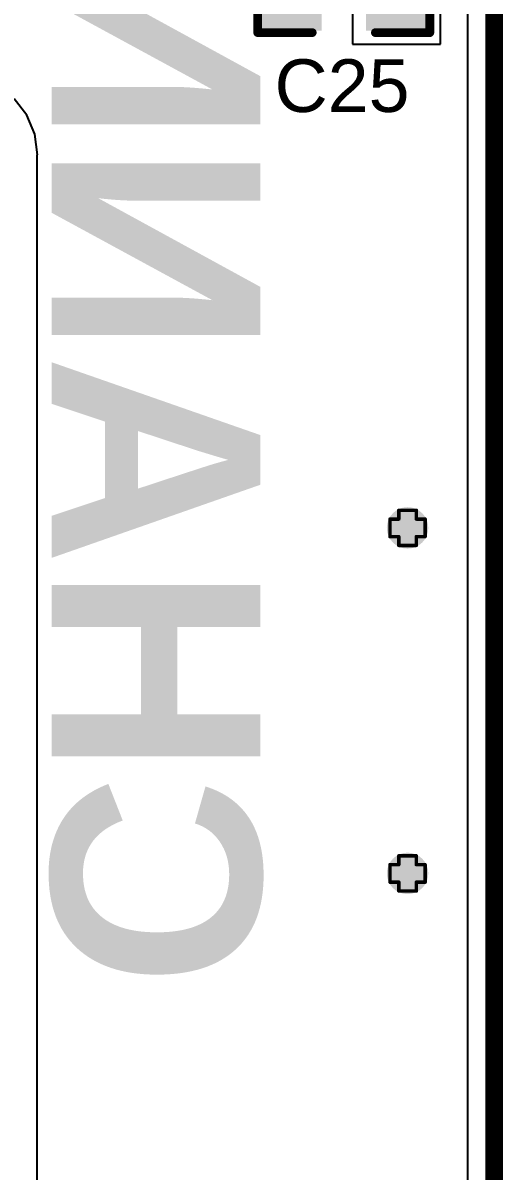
# Model space of a CAD drawing. Header units: inches. Extents: x -0.1 to 10.2, y 0 to 6.5.
# Drawn here: x 4.456 to 4.729, y 1.307 to 1.961 of the extents above; entities that cross this region are included whole.
import ezdxf

# ---------------------------------------------------------------- set-up
doc = ezdxf.new("R2010")
doc.units = ezdxf.units.IN
doc.header["$MEASUREMENT"] = 0
for name, color, linetype in [('Board Outline', 216, 'Continuous'), ('Bottom Layer', 5, 'Continuous'), ('Bottom Overlay', 54, 'Continuous'), ('Drill Drawing', 1, 'Continuous'), ('Top Layer', 1, 'Continuous'), ('Top Overlay', 2, 'Continuous'), ('Top Paste', 8, 'Continuous'), ('Top Solder', 216, 'Continuous'), ('Via Holes', 16, 'Continuous')]:
    doc.layers.add(name, color=color, linetype=linetype)
doc.styles.add('Arial', font='', dxfattribs={"height": 0.2})
doc.styles.add('Arial_Bold', font='', dxfattribs={"height": 0.2})
doc.styles.get('Arial').set_extended_font_data('Arial')
doc.styles.get('Arial_Bold').set_extended_font_data('Arial', bold=True)

# ---------------------------------------------------------------- blocks, each defined once
blk = doc.blocks.new('C___0603_75')
at = {"layer": 'Top Layer'}
for points in [[(-0.015, 0.0175), (-0.015, -0.0175), (-0.045, -0.0175), (-0.045, 0.0175)], [(0.045, 0.0175), (0.045, -0.0175), (0.015, -0.0175), (0.015, 0.0175)]]:
    blk.add_hatch(color=1, dxfattribs=at).paths.add_polyline_path(points)
at = {"layer": 'Top Paste'}
for points in [[(-0.015, 0.0175), (-0.015, -0.0175), (-0.045, -0.0175), (-0.045, 0.0175)], [(0.045, 0.0175), (0.045, -0.0175), (0.015, -0.0175), (0.015, 0.0175)]]:
    blk.add_hatch(color=8, dxfattribs=at).paths.add_polyline_path(points)
at = {"layer": 'Top Solder'}
for points in [[(-0.01264, 0.01986), (-0.01264, -0.01986), (-0.04736, -0.01986), (-0.04736, 0.01986)], [(0.04736, 0.01986), (0.04736, -0.01986), (0.01264, -0.01986), (0.01264, 0.01986)]]:
    blk.add_hatch(color=216, dxfattribs=at).paths.add_polyline_path(points)
at = {"layer": 'Top Overlay'}
for points in [[(-0.049, -0.021, 0.005, 0.005, 0), (-0.049, 0.021, 0.005, 0.005, 0)], [(-0.049, 0.021, 0.005, 0.005, 0), (-0.018, 0.021, 0.005, 0.005, 0)], [(0.018, 0.021, 0.005, 0.005, 0), (0.049, 0.021, 0.005, 0.005, 0)], [(0.049, -0.021, 0.005, 0.005, 0), (0.049, 0.021, 0.005, 0.005, 0)], [(-0.049, -0.021, 0.005, 0.005, 0), (-0.018, -0.021, 0.005, 0.005, 0)], [(0.018, -0.021, 0.005, 0.005, 0), (0.049, -0.021, 0.005, 0.005, 0)]]:
    blk.add_lwpolyline(points, format="xyseb", dxfattribs=at)
for points in [[(-0.05025, 0.021, 0.0025, 0.0025, 1), (-0.04775, 0.021, 0.0025, 0.0025, 1)], [(-0.05025, 0.021, 0.0025, 0.0025, 1), (-0.04775, 0.021, 0.0025, 0.0025, 1)], [(-0.01925, 0.021, 0.0025, 0.0025, 1), (-0.01675, 0.021, 0.0025, 0.0025, 1)], [(0.01675, 0.021, 0.0025, 0.0025, 1), (0.01925, 0.021, 0.0025, 0.0025, 1)], [(0.04775, 0.021, 0.0025, 0.0025, 1), (0.05025, 0.021, 0.0025, 0.0025, 1)], [(0.04775, 0.021, 0.0025, 0.0025, 1), (0.05025, 0.021, 0.0025, 0.0025, 1)], [(-0.05025, -0.021, 0.0025, 0.0025, 1), (-0.04775, -0.021, 0.0025, 0.0025, 1)], [(-0.05025, -0.021, 0.0025, 0.0025, 1), (-0.04775, -0.021, 0.0025, 0.0025, 1)], [(-0.01925, -0.021, 0.0025, 0.0025, 1), (-0.01675, -0.021, 0.0025, 0.0025, 1)], [(0.01675, -0.021, 0.0025, 0.0025, 1), (0.01925, -0.021, 0.0025, 0.0025, 1)], [(0.04775, -0.021, 0.0025, 0.0025, 1), (0.05025, -0.021, 0.0025, 0.0025, 1)], [(0.04775, -0.021, 0.0025, 0.0025, 1), (0.05025, -0.021, 0.0025, 0.0025, 1)]]:
    blk.add_lwpolyline(points, format="xyseb", close=True, dxfattribs=at)

msp = doc.modelspace()

# ---------------------------------------------------------------- hatches: boundary and pattern name
at = {"layer": 'Bottom Layer'}
h = msp.add_hatch(color=5, dxfattribs=at)
edge = h.paths.add_edge_path()
edge.add_arc((4.67504, 1.67323), 0.01181, 0, 360)
h = msp.add_hatch(color=5, dxfattribs=at)
edge = h.paths.add_edge_path()
edge.add_arc((4.67504, 1.47638), 0.01181, 0, 360)
at = {"layer": 'Top Layer'}
h = msp.add_hatch(color=1, dxfattribs=at)
edge = h.paths.add_edge_path()
edge.add_arc((4.67504, 1.67323), 0.01181, 0, 360)
h = msp.add_hatch(color=1, dxfattribs=at)
edge = h.paths.add_edge_path()
edge.add_arc((4.67504, 1.47638), 0.01181, 0, 360)
at = {"layer": 'Via Holes'}
h = msp.add_hatch(color=7, dxfattribs=at)
edge = h.paths.add_edge_path()
edge.add_arc((4.67504, 1.67323), 0.00591, 0, 360)
h = msp.add_hatch(color=7, dxfattribs=at)
edge = h.paths.add_edge_path()
edge.add_arc((4.67504, 1.47638), 0.00591, 0, 360)

# ---------------------------------------------------------------- linework, layer by layer
at = {"layer": 'Board Outline'}
msp.add_lwpolyline([(4.72441, 0, 0.01, 0.01, 0), (4.72441, 4.33071, 0.01, 0.01, 0)], format="xyseb", dxfattribs=at)
at = {"layer": 'Bottom Layer'}
for p, q in [((4.70912, 2.17292), (4.70912, 0.33465)), ((4.45819, 1.90828), (4.45105, 1.91758)), ((4.46267, 1.89745), (4.45819, 1.90828)), ((4.4642, 1.88583), (4.46267, 1.89745)), ((4.46411, 1.25571), (4.46411, 1.88583)), ((4.46411, 1.88583), (4.4642, 1.88583))]:
    msp.add_line(p, q, dxfattribs=at)
at = {"layer": 'Drill Drawing'}
for points in [[(4.67004, 1.67823, 0.002, 0.002, 0), (4.67004, 1.68323, 0.002, 0.002, 0)], [(4.67004, 1.68323, 0.002, 0.002, 0), (4.68004, 1.68323, 0.002, 0.002, 0)], [(4.68004, 1.67823, 0.002, 0.002, 0), (4.68004, 1.68323, 0.002, 0.002, 0)], [(4.66504, 1.66823, 0.002, 0.002, 0), (4.66504, 1.67823, 0.002, 0.002, 0)], [(4.66504, 1.67823, 0.002, 0.002, 0), (4.67004, 1.67823, 0.002, 0.002, 0)], [(4.68004, 1.67823, 0.002, 0.002, 0), (4.68504, 1.67823, 0.002, 0.002, 0)], [(4.68504, 1.66823, 0.002, 0.002, 0), (4.68504, 1.67823, 0.002, 0.002, 0)], [(4.66504, 1.66823, 0.002, 0.002, 0), (4.67004, 1.66823, 0.002, 0.002, 0)], [(4.67004, 1.66323, 0.002, 0.002, 0), (4.67004, 1.66823, 0.002, 0.002, 0)], [(4.68004, 1.66823, 0.002, 0.002, 0), (4.68504, 1.66823, 0.002, 0.002, 0)], [(4.68004, 1.66323, 0.002, 0.002, 0), (4.68004, 1.66823, 0.002, 0.002, 0)], [(4.67004, 1.66323, 0.002, 0.002, 0), (4.68004, 1.66323, 0.002, 0.002, 0)], [(4.67004, 1.48138, 0.002, 0.002, 0), (4.67004, 1.48638, 0.002, 0.002, 0)], [(4.67004, 1.48638, 0.002, 0.002, 0), (4.68004, 1.48638, 0.002, 0.002, 0)], [(4.68004, 1.48138, 0.002, 0.002, 0), (4.68004, 1.48638, 0.002, 0.002, 0)], [(4.66504, 1.47138, 0.002, 0.002, 0), (4.66504, 1.48138, 0.002, 0.002, 0)], [(4.66504, 1.48138, 0.002, 0.002, 0), (4.67004, 1.48138, 0.002, 0.002, 0)], [(4.68004, 1.48138, 0.002, 0.002, 0), (4.68504, 1.48138, 0.002, 0.002, 0)], [(4.68504, 1.47138, 0.002, 0.002, 0), (4.68504, 1.48138, 0.002, 0.002, 0)], [(4.66504, 1.47138, 0.002, 0.002, 0), (4.67004, 1.47138, 0.002, 0.002, 0)], [(4.67004, 1.46638, 0.002, 0.002, 0), (4.67004, 1.47138, 0.002, 0.002, 0)], [(4.68004, 1.47138, 0.002, 0.002, 0), (4.68504, 1.47138, 0.002, 0.002, 0)], [(4.68004, 1.46638, 0.002, 0.002, 0), (4.68004, 1.47138, 0.002, 0.002, 0)], [(4.67004, 1.46638, 0.002, 0.002, 0), (4.68004, 1.46638, 0.002, 0.002, 0)]]:
    msp.add_lwpolyline(points, format="xyseb", dxfattribs=at)
for points in [[(4.66954, 1.68323, 0.001, 0.001, 1), (4.67054, 1.68323, 0.001, 0.001, 1)], [(4.66954, 1.68323, 0.001, 0.001, 1), (4.67054, 1.68323, 0.001, 0.001, 1)], [(4.67954, 1.68323, 0.001, 0.001, 1), (4.68054, 1.68323, 0.001, 0.001, 1)], [(4.67954, 1.68323, 0.001, 0.001, 1), (4.68054, 1.68323, 0.001, 0.001, 1)], [(4.66454, 1.67823, 0.001, 0.001, 1), (4.66554, 1.67823, 0.001, 0.001, 1)], [(4.66454, 1.67823, 0.001, 0.001, 1), (4.66554, 1.67823, 0.001, 0.001, 1)], [(4.66954, 1.67823, 0.001, 0.001, 1), (4.67054, 1.67823, 0.001, 0.001, 1)], [(4.66954, 1.67823, 0.001, 0.001, 1), (4.67054, 1.67823, 0.001, 0.001, 1)], [(4.67954, 1.67823, 0.001, 0.001, 1), (4.68054, 1.67823, 0.001, 0.001, 1)], [(4.67954, 1.67823, 0.001, 0.001, 1), (4.68054, 1.67823, 0.001, 0.001, 1)], [(4.68454, 1.67823, 0.001, 0.001, 1), (4.68554, 1.67823, 0.001, 0.001, 1)], [(4.68454, 1.67823, 0.001, 0.001, 1), (4.68554, 1.67823, 0.001, 0.001, 1)], [(4.66454, 1.66823, 0.001, 0.001, 1), (4.66554, 1.66823, 0.001, 0.001, 1)], [(4.66454, 1.66823, 0.001, 0.001, 1), (4.66554, 1.66823, 0.001, 0.001, 1)], [(4.66954, 1.66823, 0.001, 0.001, 1), (4.67054, 1.66823, 0.001, 0.001, 1)], [(4.66954, 1.66823, 0.001, 0.001, 1), (4.67054, 1.66823, 0.001, 0.001, 1)], [(4.67954, 1.66823, 0.001, 0.001, 1), (4.68054, 1.66823, 0.001, 0.001, 1)], [(4.67954, 1.66823, 0.001, 0.001, 1), (4.68054, 1.66823, 0.001, 0.001, 1)], [(4.68454, 1.66823, 0.001, 0.001, 1), (4.68554, 1.66823, 0.001, 0.001, 1)], [(4.68454, 1.66823, 0.001, 0.001, 1), (4.68554, 1.66823, 0.001, 0.001, 1)], [(4.66954, 1.66323, 0.001, 0.001, 1), (4.67054, 1.66323, 0.001, 0.001, 1)], [(4.66954, 1.66323, 0.001, 0.001, 1), (4.67054, 1.66323, 0.001, 0.001, 1)], [(4.67954, 1.66323, 0.001, 0.001, 1), (4.68054, 1.66323, 0.001, 0.001, 1)], [(4.67954, 1.66323, 0.001, 0.001, 1), (4.68054, 1.66323, 0.001, 0.001, 1)], [(4.66954, 1.48638, 0.001, 0.001, 1), (4.67054, 1.48638, 0.001, 0.001, 1)], [(4.66954, 1.48638, 0.001, 0.001, 1), (4.67054, 1.48638, 0.001, 0.001, 1)], [(4.67954, 1.48638, 0.001, 0.001, 1), (4.68054, 1.48638, 0.001, 0.001, 1)], [(4.67954, 1.48638, 0.001, 0.001, 1), (4.68054, 1.48638, 0.001, 0.001, 1)], [(4.66454, 1.48138, 0.001, 0.001, 1), (4.66554, 1.48138, 0.001, 0.001, 1)], [(4.66454, 1.48138, 0.001, 0.001, 1), (4.66554, 1.48138, 0.001, 0.001, 1)], [(4.66954, 1.48138, 0.001, 0.001, 1), (4.67054, 1.48138, 0.001, 0.001, 1)], [(4.66954, 1.48138, 0.001, 0.001, 1), (4.67054, 1.48138, 0.001, 0.001, 1)], [(4.67954, 1.48138, 0.001, 0.001, 1), (4.68054, 1.48138, 0.001, 0.001, 1)], [(4.67954, 1.48138, 0.001, 0.001, 1), (4.68054, 1.48138, 0.001, 0.001, 1)], [(4.68454, 1.48138, 0.001, 0.001, 1), (4.68554, 1.48138, 0.001, 0.001, 1)], [(4.68454, 1.48138, 0.001, 0.001, 1), (4.68554, 1.48138, 0.001, 0.001, 1)], [(4.66454, 1.47138, 0.001, 0.001, 1), (4.66554, 1.47138, 0.001, 0.001, 1)], [(4.66454, 1.47138, 0.001, 0.001, 1), (4.66554, 1.47138, 0.001, 0.001, 1)], [(4.66954, 1.47138, 0.001, 0.001, 1), (4.67054, 1.47138, 0.001, 0.001, 1)], [(4.66954, 1.47138, 0.001, 0.001, 1), (4.67054, 1.47138, 0.001, 0.001, 1)], [(4.67954, 1.47138, 0.001, 0.001, 1), (4.68054, 1.47138, 0.001, 0.001, 1)], [(4.67954, 1.47138, 0.001, 0.001, 1), (4.68054, 1.47138, 0.001, 0.001, 1)], [(4.68454, 1.47138, 0.001, 0.001, 1), (4.68554, 1.47138, 0.001, 0.001, 1)], [(4.68454, 1.47138, 0.001, 0.001, 1), (4.68554, 1.47138, 0.001, 0.001, 1)], [(4.66954, 1.46638, 0.001, 0.001, 1), (4.67054, 1.46638, 0.001, 0.001, 1)], [(4.66954, 1.46638, 0.001, 0.001, 1), (4.67054, 1.46638, 0.001, 0.001, 1)], [(4.67954, 1.46638, 0.001, 0.001, 1), (4.68054, 1.46638, 0.001, 0.001, 1)], [(4.67954, 1.46638, 0.001, 0.001, 1), (4.68054, 1.46638, 0.001, 0.001, 1)]]:
    msp.add_lwpolyline(points, format="xyseb", close=True, dxfattribs=at)
at = {"layer": 'Top Layer'}
for p, q in [((4.70912, 2.17292), (4.70912, 0.33465)), ((4.64373, 2.00388), (4.64373, 1.94888)), ((4.69373, 1.94888), (4.69373, 2.00388)), ((4.64373, 1.94888), (4.69373, 1.94888))]:
    msp.add_line(p, q, dxfattribs=at)

# ---------------------------------------------------------------- block references
msp.add_blockref('C___0603_75', (4.63873, 1.97638))

# ---------------------------------------------------------------- texts
at = {"layer": 'Bottom Overlay', "style": 'Arial_Bold', "text_generation_flag": 2}
msp.add_text('CHANNEL 10 11 12', height=0.119, rotation=270, dxfattribs=at).set_placement((4.47228, 1.41188))
at = {"layer": 'Top Overlay', "style": 'Arial'}
msp.add_text('C25', height=0.03, dxfattribs=at).set_placement((4.59928, 1.91016))

doc.saveas('drawing.dxf')
